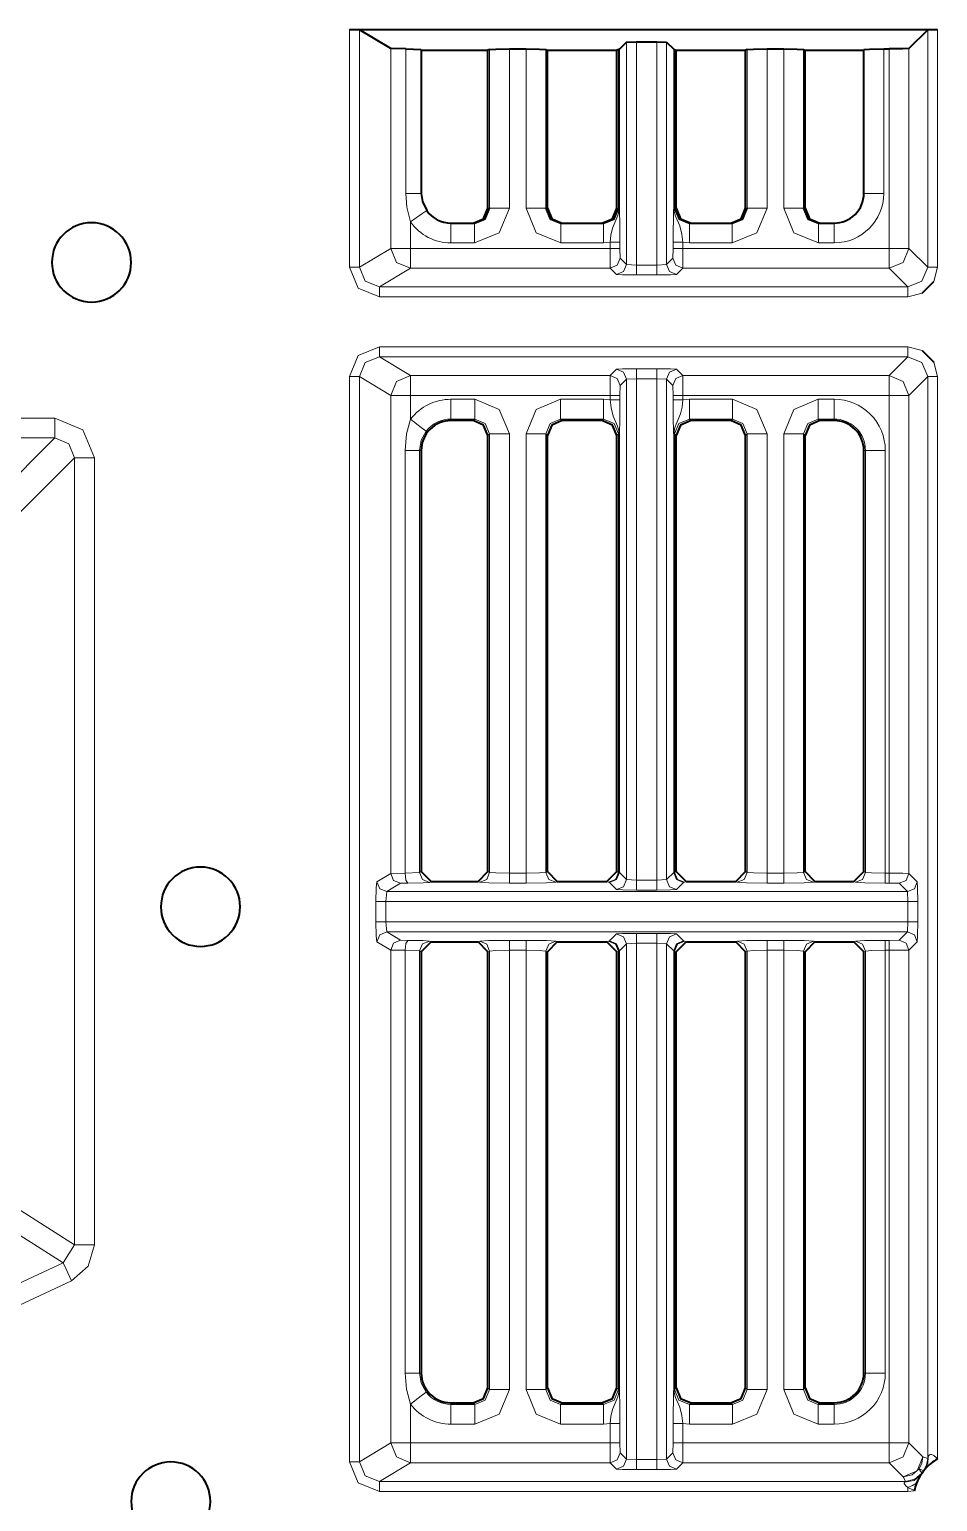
# Model space of a CAD drawing. Header units: millimetres. Extents: x 0 to 2941, y -405 to 1422.
# Drawn here: x 403.4 to 449.3, y 625.7 to 699.9 of the extents above; entities that cross this region are included whole.
import ezdxf

# ---------------------------------------------------------------- set-up
doc = ezdxf.new("R2010")
doc.units = ezdxf.units.MM
doc.layers.add('FINE', color=9, linetype='Continuous')
doc.layers.add('OUTLINE', color=7, linetype='Continuous')

msp = doc.modelspace()

# ---------------------------------------------------------------- linework, layer by layer
at = {"layer": 'FINE', "lineweight": 9}
for p, q in [((419.589, 687.952), (419.589, 699.94)), ((420.089, 699.928), (420.089, 687.952)), ((448.754, 687.953), (448.754, 699.928)), ((421.664, 688.897), (421.664, 698.983)), ((422.433, 691.673), (422.433, 698.959)), ((426.65, 690.922), (426.65, 698.934)), ((427.649, 698.958), (427.649, 690.922)), ((433.15, 690.922), (433.15, 698.934)), ((433.182, 690.922), (433.182, 698.939)), ((433.199, 698.942), (433.199, 690.922)), ((433.556, 699.299), (433.556, 688.082)), ((434.056, 688.056), (434.056, 699.312)), ((435.082, 699.312), (435.082, 688.056)), ((435.582, 688.082), (435.582, 699.299)), ((435.939, 690.922), (435.939, 698.942)), ((435.987, 698.934), (435.987, 690.922)), ((439.65, 690.922), (439.65, 698.934)), ((440.649, 698.958), (440.649, 690.922)), ((441.489, 690.922), (441.489, 698.958)), ((446.535, 698.958), (446.535, 691.673)), ((446.81, 688.897), (446.81, 698.958)), ((447.81, 698.984), (447.81, 688.897)), ((426.569, 690.922), (426.65, 690.922)), ((433.069, 690.922), (433.15, 690.922)), ((435.987, 690.922), (436.069, 690.922)), ((439.569, 690.922), (439.65, 690.922)), ((425.896, 689.172), (424.704, 689.172)), ((433.228, 689.204), (433.228, 688.897)), ((435.91, 688.897), (435.91, 689.204)), ((436.741, 689.172), (436.409, 689.204)), ((438.896, 689.172), (436.741, 689.172)), ((444.035, 689.172), (443.241, 689.172)), ((420.089, 687.952), (421.664, 688.897)), ((433.228, 688.897), (433.241, 688.397)), ((433.241, 688.397), (433.556, 688.082)), ((435.582, 688.082), (435.897, 688.397)), ((435.897, 688.397), (435.91, 688.897)), ((447.81, 688.897), (448.754, 687.953)), ((422.663, 687.897), (421.089, 686.953)), ((432.741, 687.897), (422.663, 687.897)), ((433.556, 688.082), (434.056, 688.056)), ((434.056, 688.056), (435.082, 688.056)), ((435.082, 688.056), (435.582, 688.082)), ((448.481, 686.641), (447.754, 686.454)), ((421.089, 683.927), (447.754, 683.927)), ((447.754, 683.927), (448.481, 683.739)), ((447.754, 683.428), (421.089, 683.428)), ((421.089, 683.428), (422.663, 682.484)), ((446.81, 682.484), (447.754, 683.428)), ((449.066, 683.155), (449.253, 682.428)), ((419.589, 627.702), (419.589, 682.428)), ((420.089, 682.428), (420.089, 627.702)), ((421.664, 681.484), (420.089, 682.428)), ((422.663, 682.484), (432.741, 682.484)), ((432.741, 682.484), (433.056, 682.799)), ((434.056, 682.824), (435.082, 682.824)), ((449.253, 682.428), (449.253, 627.848)), ((433.241, 681.984), (433.228, 681.484)), ((433.556, 682.299), (433.241, 681.984)), ((433.556, 682.299), (433.556, 657.058)), ((434.056, 657.032), (434.056, 682.325)), ((435.082, 682.325), (435.082, 657.032)), ((435.582, 682.299), (435.082, 682.325)), ((435.582, 657.058), (435.582, 682.299)), ((435.897, 681.984), (435.582, 682.299)), ((421.664, 657.373), (421.664, 681.484)), ((422.663, 681.484), (422.663, 680.286)), ((424.704, 681.288), (425.901, 681.288)), ((430.236, 681.288), (432.401, 681.288)), ((432.401, 681.288), (432.728, 681.258)), ((433.228, 681.484), (433.228, 681.258)), ((446.81, 681.484), (436.409, 681.484)), ((436.409, 681.484), (436.409, 681.258)), ((436.409, 681.258), (436.737, 681.288)), ((436.737, 681.288), (438.901, 681.288)), ((443.237, 681.288), (444.035, 681.288)), ((446.81, 657.386), (446.81, 681.484)), ((447.81, 681.484), (447.81, 657.373)), ((399.71, 680.335), (404.715, 680.335)), ((432.401, 680.29), (430.236, 680.29)), ((430.236, 680.29), (430.318, 680.208)), ((432.32, 680.208), (432.401, 680.29)), ((436.737, 680.29), (436.818, 680.208)), ((438.901, 680.29), (436.737, 680.29)), ((438.82, 680.208), (438.901, 680.29)), ((444.035, 680.29), (443.237, 680.29)), ((443.237, 680.29), (443.318, 680.208)), ((444.035, 680.208), (444.035, 680.29)), ((426.65, 679.541), (426.569, 679.459)), ((426.65, 657.423), (426.65, 679.541)), ((427.649, 679.541), (427.649, 657.386)), ((429.487, 679.541), (429.487, 657.423)), ((429.569, 679.459), (429.487, 679.541)), ((433.182, 657.415), (433.182, 679.541)), ((433.199, 679.541), (433.199, 657.415)), ((435.955, 679.541), (435.955, 657.415)), ((435.987, 679.541), (435.987, 657.423)), ((436.069, 679.459), (435.987, 679.541)), ((439.65, 679.541), (439.569, 679.459)), ((439.65, 657.423), (439.65, 679.541)), ((440.649, 679.541), (440.649, 657.386)), ((441.489, 657.386), (441.489, 679.541)), ((442.569, 679.459), (442.487, 679.541)), ((382.543, 657.165), (404.715, 679.337)), ((422.391, 657.385), (422.391, 678.709)), ((423.204, 678.709), (423.119, 678.709)), ((445.616, 678.709), (445.535, 678.709)), ((405.713, 678.339), (383.541, 656.167)), ((405.713, 638.631), (405.713, 678.339)), ((406.711, 678.339), (406.711, 638.631)), ((420.963, 656.953), (421.664, 657.373)), ((421.664, 657.373), (422.391, 657.385)), ((422.391, 657.385), (423.119, 657.421)), ((426.569, 657.464), (426.65, 657.423)), ((429.487, 657.423), (429.569, 657.464)), ((433.15, 657.423), (433.182, 657.415)), ((433.199, 657.415), (433.556, 657.058)), ((435.955, 657.415), (435.987, 657.423)), ((435.987, 657.423), (436.069, 657.464)), ((439.569, 657.464), (439.65, 657.423)), ((440.649, 657.386), (441.489, 657.386)), ((447.81, 657.373), (448.23, 656.953)), ((421.462, 656.453), (421.42, 655.953)), ((422.163, 656.873), (421.462, 656.453)), ((447.73, 656.453), (421.462, 656.453)), ((422.527, 656.885), (422.163, 656.873)), ((423.704, 656.964), (423.618, 656.921)), ((426.151, 656.923), (426.069, 656.964)), ((428.489, 656.886), (427.649, 656.886)), ((432.651, 656.923), (432.569, 656.964)), ((432.699, 656.915), (432.651, 656.923)), ((433.056, 656.558), (432.699, 656.915)), ((433.556, 657.058), (434.056, 657.032)), ((434.056, 657.032), (435.082, 657.032)), ((435.082, 656.532), (434.056, 656.532)), ((435.082, 657.032), (435.582, 657.058)), ((436.439, 656.915), (436.081, 656.558)), ((436.487, 656.923), (436.439, 656.915)), ((436.569, 656.964), (436.487, 656.923)), ((439.151, 656.923), (439.069, 656.964)), ((441.489, 656.886), (440.649, 656.886)), ((443.069, 656.964), (442.987, 656.923)), ((445.117, 656.923), (445.035, 656.964)), ((446.81, 656.886), (446.615, 656.886)), ((447.31, 656.873), (446.81, 656.886)), ((447.73, 656.453), (447.31, 656.873)), ((447.756, 655.953), (447.73, 656.453)), ((421.42, 655.953), (447.756, 655.953)), ((421.42, 655.953), (421.42, 654.927)), ((447.756, 654.927), (447.756, 655.953)), ((448.255, 655.953), (448.255, 654.927)), ((447.756, 654.927), (421.42, 654.927)), ((421.42, 654.927), (421.462, 654.428)), ((447.73, 654.428), (447.756, 654.927)), ((421.462, 654.428), (447.73, 654.428)), ((421.462, 654.428), (422.163, 654.007)), ((432.699, 653.966), (433.056, 654.323)), ((434.056, 654.348), (435.082, 654.348)), ((436.081, 654.323), (436.439, 653.966)), ((447.31, 654.008), (447.73, 654.428)), ((421.664, 653.508), (420.963, 653.928)), ((422.391, 653.496), (421.664, 653.508)), ((421.664, 628.646), (421.664, 653.508)), ((422.163, 654.007), (422.527, 653.996)), ((423.119, 653.46), (422.391, 653.496)), ((422.391, 632.172), (422.391, 653.496)), ((426.069, 653.917), (426.151, 653.958)), ((427.649, 653.995), (428.489, 653.995)), ((429.569, 653.417), (429.487, 653.458)), ((429.487, 653.458), (429.487, 631.34)), ((429.987, 653.958), (430.069, 653.917)), ((432.569, 653.917), (432.651, 653.958)), ((432.651, 653.958), (432.699, 653.966)), ((433.15, 653.458), (433.069, 653.417)), ((433.182, 653.466), (433.15, 653.458)), ((433.15, 631.34), (433.15, 653.458)), ((433.182, 631.34), (433.182, 653.466)), ((433.556, 653.823), (433.556, 627.831)), ((435.082, 653.849), (434.056, 653.849)), ((435.082, 653.849), (435.082, 627.806)), ((435.582, 653.823), (435.082, 653.849)), ((435.582, 627.831), (435.582, 653.823)), ((435.955, 653.466), (435.955, 631.34)), ((435.987, 653.458), (435.955, 653.466)), ((436.439, 653.966), (436.487, 653.958)), ((436.487, 653.958), (436.569, 653.917)), ((439.069, 653.917), (439.151, 653.958)), ((440.649, 653.995), (441.489, 653.995)), ((440.649, 653.495), (440.649, 631.34)), ((442.987, 653.958), (443.069, 653.917)), ((445.035, 653.917), (445.117, 653.958)), ((445.616, 653.458), (445.535, 653.417)), ((445.616, 632.172), (445.616, 653.458)), ((446.615, 653.995), (446.81, 653.995)), ((446.615, 653.495), (446.615, 632.172)), ((446.81, 653.995), (447.31, 654.008)), ((448.23, 653.928), (447.81, 653.508)), ((383.541, 652.757), (405.713, 638.631)), ((405.137, 637.727), (382.965, 651.852)), ((405.137, 637.727), (405.713, 638.631)), ((395.233, 633.109), (405.137, 637.727)), ((405.559, 636.822), (395.655, 632.204)), ((445.535, 632.172), (445.616, 632.172)), ((426.569, 631.421), (426.65, 631.34)), ((429.487, 631.34), (429.569, 631.421)), ((433.069, 631.421), (433.15, 631.34)), ((439.569, 631.421), (439.65, 631.34)), ((422.663, 630.595), (422.663, 628.646)), ((424.704, 630.672), (424.704, 630.591)), ((424.704, 630.591), (425.901, 630.591)), ((425.901, 630.591), (425.82, 630.672)), ((430.318, 630.672), (430.236, 630.591)), ((430.236, 630.591), (432.401, 630.591)), ((432.401, 630.591), (432.32, 630.672)), ((436.818, 630.672), (436.737, 630.591)), ((436.737, 630.591), (438.901, 630.591)), ((438.901, 630.591), (438.82, 630.672)), ((443.318, 630.672), (443.237, 630.591)), ((443.237, 630.591), (444.035, 630.591)), ((444.035, 630.591), (444.035, 630.672)), ((425.901, 629.592), (424.704, 629.592)), ((432.401, 629.592), (430.236, 629.592)), ((432.728, 629.623), (432.401, 629.592)), ((432.728, 628.646), (432.728, 629.623)), ((433.228, 629.623), (433.228, 628.646)), ((435.91, 628.646), (435.91, 629.623)), ((436.737, 629.592), (436.409, 629.623)), ((438.901, 629.592), (436.737, 629.592)), ((444.035, 629.592), (443.237, 629.592)), ((420.089, 627.702), (421.664, 628.646)), ((422.663, 628.646), (432.728, 628.646)), ((433.228, 628.646), (433.241, 628.147)), ((435.897, 628.147), (435.91, 628.646)), ((432.741, 627.647), (422.663, 627.647)), ((433.056, 627.332), (432.741, 627.647)), ((433.241, 628.147), (433.556, 627.831)), ((433.556, 627.831), (434.056, 627.806)), ((434.056, 627.806), (435.082, 627.806)), ((435.082, 627.806), (435.582, 627.831)), ((435.582, 627.831), (435.897, 628.147)), ((435.082, 627.306), (434.056, 627.306)), ((448.077, 626.239), (447.754, 626.203))]:
    msp.add_line(p, q, dxfattribs=at)
for points in [[(449.253, 699.94), (449.253, 687.953), (449.066, 687.226)], [(422.663, 690.229), (422.663, 688.897), (432.728, 688.897), (432.728, 689.204), (432.396, 689.172), (430.241, 689.172), (429.002, 689.685), (428.489, 690.922), (428.489, 698.958)], [(429.487, 698.934), (429.487, 690.922), (429.569, 690.922)], [(435.955, 698.939), (435.955, 690.922), (435.977, 690.922), (435.987, 690.922)], [(442.487, 698.934), (442.487, 690.922), (442.569, 690.922)], [(422.663, 690.229), (422.482, 690.979), (422.433, 691.673)], [(422.433, 691.673), (422.988, 691.673), (423.204, 691.673)], [(445.535, 691.673), (445.827, 691.673), (446.535, 691.673)], [(422.663, 690.229), (423.24, 690.637), (423.479, 690.806)], [(427.649, 690.922), (427.136, 689.685), (425.896, 689.172)], [(427.649, 690.922), (426.96, 690.922), (426.65, 690.922)], [(428.489, 690.922), (429.177, 690.922), (429.487, 690.922)], [(432.728, 689.204), (432.772, 689.568), (432.851, 689.913), (433.076, 690.434), (433.126, 690.57), (433.154, 690.676), (433.178, 690.821), (433.182, 690.89), (433.182, 690.922)], [(433.182, 690.922), (433.161, 690.922), (433.15, 690.922)], [(433.199, 690.922), (433.194, 690.922), (433.182, 690.922)], [(433.199, 690.922), (433.199, 690.91), (433.199, 690.883), (433.201, 690.824), (433.202, 690.776), (433.205, 690.702), (433.219, 690.206), (433.226, 689.735), (433.228, 689.204)], [(435.91, 689.204), (435.913, 689.799), (435.922, 690.346), (435.935, 690.754), (435.938, 690.862), (435.939, 690.896), (435.939, 690.922)], [(435.939, 690.922), (435.944, 690.922), (435.955, 690.922)], [(435.955, 690.922), (435.958, 690.852), (435.967, 690.766), (436.026, 690.527), (436.246, 690.027), (436.358, 689.613), (436.409, 689.204)], [(440.649, 690.922), (440.136, 689.685), (438.896, 689.172)], [(440.649, 690.922), (439.96, 690.922), (439.65, 690.922)], [(443.241, 689.172), (442.002, 689.685), (441.489, 690.922)], [(442.487, 690.922), (442.177, 690.922), (441.489, 690.922)], [(424.704, 689.172), (424.704, 689.88), (424.704, 690.172)], [(425.896, 689.172), (425.896, 689.88), (425.896, 690.172)], [(430.241, 689.172), (430.241, 689.88), (430.241, 690.172)], [(432.396, 689.172), (432.396, 689.88), (432.396, 690.172)], [(436.741, 689.172), (436.741, 689.88), (436.741, 690.172)], [(438.896, 689.172), (438.896, 689.88), (438.896, 690.172)], [(443.241, 690.172), (443.241, 689.88), (443.241, 689.172)], [(444.035, 690.172), (444.035, 689.88), (444.035, 689.172)], [(433.228, 689.204), (433.077, 689.204), (432.728, 689.204)], [(435.91, 689.204), (436.061, 689.204), (436.409, 689.204)], [(436.409, 689.204), (436.409, 688.897), (446.81, 688.897)], [(422.663, 687.897), (421.956, 688.19), (421.664, 688.897)], [(421.664, 688.897), (421.971, 688.897), (422.663, 688.897)], [(422.663, 687.897), (422.663, 688.199), (422.663, 688.897)], [(433.228, 688.897), (433.077, 688.897), (432.728, 688.897)], [(432.741, 687.897), (432.732, 688.199), (432.728, 688.897)], [(433.241, 688.397), (433.094, 688.044), (432.741, 687.897)], [(435.897, 688.397), (436.043, 688.044), (436.397, 687.897)], [(435.91, 688.897), (436.061, 688.897), (436.409, 688.897)], [(436.409, 688.897), (436.406, 688.199), (436.397, 687.897)], [(446.81, 687.897), (446.81, 688.199), (446.81, 688.897)], [(447.81, 688.897), (447.517, 688.19), (446.81, 687.897)], [(447.81, 688.897), (447.508, 688.897), (446.81, 688.897)], [(419.589, 687.952), (419.935, 687.952), (420.089, 687.952)], [(447.754, 686.454), (421.089, 686.454), (420.029, 686.892), (419.589, 687.952)], [(420.089, 687.952), (420.382, 687.246), (421.089, 686.953)], [(421.089, 686.953), (447.754, 686.953), (446.81, 687.897)], [(446.81, 687.897), (436.397, 687.897), (436.081, 687.582), (435.78, 687.564), (435.082, 687.556), (434.056, 687.556), (433.358, 687.564), (433.056, 687.582), (432.741, 687.897)], [(433.556, 688.082), (433.41, 687.728), (433.056, 687.582)], [(434.056, 688.056), (434.056, 687.707), (434.056, 687.556)], [(435.082, 688.056), (435.082, 687.707), (435.082, 687.556)], [(435.582, 688.082), (435.728, 687.728), (436.081, 687.582)], [(447.754, 686.953), (448.461, 687.246), (448.754, 687.953)], [(449.253, 687.953), (448.905, 687.953), (448.754, 687.953)], [(421.089, 686.454), (421.089, 686.802), (421.089, 686.953)], [(447.754, 686.454), (447.754, 686.802), (447.754, 686.953)], [(419.589, 682.428), (420.029, 683.488), (421.089, 683.927)], [(421.089, 683.428), (421.089, 683.578), (421.089, 683.927)], [(447.754, 683.428), (447.754, 683.578), (447.754, 683.927)], [(421.089, 683.428), (420.382, 683.135), (420.089, 682.428)], [(448.754, 682.428), (448.461, 683.135), (447.754, 683.428)], [(420.089, 682.428), (419.935, 682.428), (419.589, 682.428)], [(421.664, 681.484), (421.956, 682.19), (422.663, 682.484)], [(422.663, 681.484), (422.663, 682.182), (422.663, 682.484)], [(432.728, 681.484), (432.732, 682.182), (432.741, 682.484)], [(433.241, 681.984), (433.094, 682.337), (432.741, 682.484)], [(433.056, 682.799), (433.358, 682.817), (434.056, 682.824)], [(433.556, 682.299), (433.41, 682.653), (433.056, 682.799)], [(434.056, 682.325), (434.056, 682.674), (434.056, 682.824)], [(435.082, 682.325), (435.082, 682.674), (435.082, 682.824)], [(435.082, 682.824), (435.78, 682.817), (436.081, 682.799)], [(435.582, 682.299), (435.728, 682.653), (436.081, 682.799)], [(435.897, 681.984), (436.043, 682.337), (436.397, 682.484)], [(436.081, 682.799), (436.397, 682.484), (446.81, 682.484)], [(436.397, 682.484), (436.406, 682.182), (436.409, 681.484)], [(446.81, 681.484), (446.81, 682.182), (446.81, 682.484)], [(446.81, 682.484), (447.517, 682.191), (447.81, 681.484)], [(448.754, 627.86), (448.754, 682.428), (447.81, 681.484)], [(448.754, 682.428), (448.905, 682.428), (449.253, 682.428)], [(435.082, 682.325), (434.056, 682.325), (433.556, 682.299)], [(435.91, 681.258), (435.91, 681.484), (435.897, 681.984)], [(422.663, 681.484), (421.971, 681.484), (421.664, 681.484)], [(432.728, 681.258), (432.728, 681.484), (422.663, 681.484)], [(424.704, 681.288), (424.704, 680.6), (424.704, 680.29)], [(425.901, 681.288), (425.901, 680.6), (425.901, 680.29)], [(425.901, 681.288), (427.137, 680.777), (427.649, 679.541)], [(428.489, 679.541), (429.001, 680.777), (430.236, 681.288)], [(430.236, 680.29), (430.236, 680.6), (430.236, 681.288)], [(432.401, 680.29), (432.401, 680.6), (432.401, 681.288)], [(433.228, 681.484), (433.077, 681.484), (432.728, 681.484)], [(433.228, 681.258), (433.077, 681.258), (432.728, 681.258)], [(433.182, 679.541), (433.18, 679.611), (433.171, 679.698), (433.111, 679.937), (432.89, 680.437), (432.778, 680.851), (432.728, 681.258)], [(433.228, 681.258), (433.225, 680.666), (433.216, 680.118), (433.203, 679.71), (433.2, 679.602), (433.199, 679.568), (433.199, 679.541)], [(435.91, 681.484), (436.061, 681.484), (436.409, 681.484)], [(435.91, 681.258), (436.061, 681.258), (436.409, 681.258)], [(435.939, 679.541), (435.939, 679.553), (435.938, 679.581), (435.937, 679.64), (435.936, 679.689), (435.933, 679.763), (435.919, 680.257), (435.912, 680.728), (435.91, 681.258)], [(436.409, 681.258), (436.367, 680.894), (436.289, 680.551), (436.064, 680.033), (436.013, 679.896), (435.984, 679.79), (435.96, 679.644), (435.956, 679.574), (435.955, 679.541)], [(436.737, 680.29), (436.737, 680.6), (436.737, 681.288)], [(438.901, 680.29), (438.901, 680.6), (438.901, 681.288)], [(438.901, 681.288), (440.137, 680.777), (440.649, 679.541)], [(441.489, 679.541), (442, 680.777), (443.237, 681.288)], [(443.237, 680.29), (443.237, 680.6), (443.237, 681.288)], [(444.035, 680.29), (444.035, 680.6), (444.035, 681.288)], [(446.81, 681.484), (447.508, 681.484), (447.81, 681.484)], [(404.715, 680.335), (404.715, 679.649), (404.715, 679.337)], [(404.715, 680.335), (406.127, 679.751), (406.711, 678.339)], [(422.391, 678.709), (422.462, 679.545), (422.663, 680.286)], [(423.453, 679.675), (423.207, 679.865), (422.663, 680.286)], [(425.82, 680.208), (425.901, 680.29), (424.704, 680.29), (424.704, 680.208)], [(426.65, 679.541), (426.432, 680.071), (425.901, 680.29)], [(430.236, 680.29), (429.706, 680.071), (429.487, 679.541)], [(433.15, 679.541), (432.932, 680.071), (432.401, 680.29)], [(436.737, 680.29), (436.206, 680.071), (435.987, 679.541)], [(439.65, 679.541), (439.432, 680.071), (438.901, 680.29)], [(443.237, 680.29), (442.706, 680.071), (442.487, 679.541)], [(427.649, 679.541), (426.96, 679.541), (426.65, 679.541)], [(427.649, 657.386), (428.489, 657.386), (428.489, 679.541)], [(429.487, 679.541), (429.177, 679.541), (428.489, 679.541)], [(433.069, 657.464), (433.15, 657.423), (433.15, 679.541), (433.069, 679.459)], [(433.182, 679.541), (433.161, 679.541), (433.15, 679.541)], [(433.199, 679.541), (433.194, 679.541), (433.182, 679.541)], [(435.582, 657.058), (435.939, 657.415), (435.939, 679.541)], [(435.939, 679.541), (435.944, 679.541), (435.955, 679.541)], [(435.987, 679.541), (435.977, 679.541), (435.955, 679.541)], [(440.649, 679.541), (439.96, 679.541), (439.65, 679.541)], [(441.489, 679.541), (442.177, 679.541), (442.487, 679.541)], [(442.487, 679.541), (442.487, 657.423), (442.569, 657.464)], [(405.713, 678.339), (405.422, 679.046), (404.715, 679.337), (399.71, 679.337)], [(423.119, 678.709), (422.901, 678.709), (422.391, 678.709)], [(423.119, 678.709), (423.119, 657.421), (423.204, 657.464)], [(445.535, 657.464), (445.616, 657.423), (445.616, 678.709)], [(445.616, 678.709), (445.926, 678.709), (446.615, 678.709)], [(446.615, 678.709), (446.615, 657.386), (446.81, 657.386)], [(406.711, 678.339), (406.025, 678.339), (405.713, 678.339)], [(421.664, 657.373), (421.81, 657.02), (422.163, 656.873)], [(422.391, 657.385), (422.432, 657.036), (422.527, 656.885)], [(423.119, 657.421), (423.265, 657.068), (423.618, 656.921)], [(426.151, 656.923), (426.504, 657.07), (426.65, 657.423)], [(426.65, 657.423), (426.96, 657.396), (427.649, 657.386)], [(427.649, 656.886), (427.649, 657.037), (427.649, 657.386)], [(428.489, 657.386), (429.177, 657.396), (429.487, 657.423)], [(428.489, 656.886), (428.489, 657.037), (428.489, 657.386)], [(429.987, 656.923), (429.634, 657.07), (429.487, 657.423)], [(432.651, 656.923), (433.004, 657.07), (433.15, 657.423)], [(432.699, 656.915), (433.052, 657.062), (433.199, 657.415)], [(432.699, 656.915), (433.04, 657.063), (433.182, 657.415)], [(433.182, 657.415), (433.194, 657.415), (433.199, 657.415)], [(436.439, 656.915), (436.085, 657.062), (435.939, 657.415)], [(435.939, 657.415), (435.944, 657.415), (435.955, 657.415)], [(436.439, 656.915), (436.098, 657.063), (435.955, 657.415)], [(436.487, 656.923), (436.134, 657.07), (435.987, 657.423)], [(439.65, 657.423), (439.504, 657.07), (439.151, 656.923)], [(439.65, 657.423), (439.96, 657.396), (440.649, 657.386)], [(440.649, 657.386), (440.649, 657.037), (440.649, 656.886)], [(441.489, 657.386), (442.177, 657.396), (442.487, 657.423)], [(441.489, 657.386), (441.489, 657.037), (441.489, 656.886)], [(442.987, 656.923), (442.634, 657.07), (442.487, 657.423)], [(445.616, 657.423), (445.469, 657.07), (445.117, 656.923)], [(445.616, 657.423), (445.926, 657.396), (446.615, 657.386)], [(446.615, 657.386), (446.615, 657.037), (446.615, 656.886)], [(446.81, 657.386), (446.81, 657.037), (446.81, 656.886)], [(446.81, 657.386), (447.508, 657.382), (447.81, 657.373)], [(447.81, 657.373), (447.663, 657.02), (447.31, 656.873)], [(420.92, 655.953), (420.933, 656.651), (420.963, 656.953)], [(420.963, 656.953), (421.109, 656.6), (421.462, 656.453)], [(423.618, 656.921), (423.292, 656.899), (422.527, 656.885)], [(427.649, 656.886), (426.616, 656.897), (426.151, 656.923)], [(430.069, 656.964), (429.987, 656.923), (429.521, 656.897), (428.489, 656.886)], [(433.056, 656.558), (433.41, 656.704), (433.556, 657.058)], [(434.056, 656.532), (433.358, 656.54), (433.056, 656.558)], [(434.056, 656.532), (434.056, 656.683), (434.056, 657.032)], [(435.082, 656.532), (435.082, 656.683), (435.082, 657.032)], [(436.081, 656.558), (435.78, 656.54), (435.082, 656.532)], [(436.081, 656.558), (435.728, 656.704), (435.582, 657.058)], [(440.649, 656.886), (439.616, 656.897), (439.151, 656.923)], [(442.987, 656.923), (442.521, 656.897), (441.489, 656.886)], [(446.615, 656.886), (445.582, 656.897), (445.117, 656.923)], [(448.23, 656.953), (448.083, 656.6), (447.73, 656.453)], [(448.23, 656.953), (448.248, 656.651), (448.255, 655.953)], [(420.92, 655.953), (421.074, 655.953), (421.42, 655.953)], [(420.963, 653.928), (420.933, 654.23), (420.92, 654.927), (420.92, 655.953)], [(448.255, 655.953), (448.104, 655.953), (447.756, 655.953)], [(420.92, 654.927), (421.074, 654.927), (421.42, 654.927)], [(448.255, 654.927), (448.104, 654.927), (447.756, 654.927)], [(448.255, 654.927), (448.248, 654.23), (448.23, 653.928)], [(420.963, 653.928), (421.109, 654.281), (421.462, 654.428)], [(433.056, 654.323), (433.358, 654.341), (434.056, 654.348)], [(433.556, 653.823), (433.41, 654.177), (433.056, 654.323)], [(434.056, 653.849), (434.056, 654.197), (434.056, 654.348)], [(435.082, 653.849), (435.082, 654.197), (435.082, 654.348)], [(435.082, 654.348), (435.78, 654.341), (436.081, 654.323)], [(435.582, 653.823), (435.728, 654.177), (436.081, 654.323)], [(448.23, 653.928), (448.083, 654.281), (447.73, 654.428)], [(421.664, 653.508), (421.81, 653.861), (422.163, 654.007)], [(422.391, 653.496), (422.432, 653.845), (422.527, 653.996)], [(422.527, 653.996), (423.292, 653.982), (423.618, 653.96), (423.704, 653.917)], [(423.119, 653.46), (423.265, 653.813), (423.618, 653.96)], [(423.204, 653.417), (423.119, 653.46), (423.119, 632.172), (423.204, 632.172)], [(426.151, 653.958), (426.616, 653.984), (427.649, 653.995)], [(426.65, 653.458), (426.504, 653.811), (426.151, 653.958)], [(426.65, 631.34), (426.65, 653.458), (426.569, 653.417)], [(427.649, 653.495), (426.96, 653.484), (426.65, 653.458)], [(427.649, 653.495), (427.649, 653.844), (427.649, 653.995)], [(428.489, 631.34), (428.489, 653.495), (427.649, 653.495), (427.649, 631.34)], [(428.489, 653.495), (428.489, 653.844), (428.489, 653.995)], [(428.489, 653.995), (429.521, 653.984), (429.987, 653.958)], [(429.487, 653.458), (429.177, 653.484), (428.489, 653.495)], [(429.487, 653.458), (429.634, 653.811), (429.987, 653.958)], [(433.15, 653.458), (433.004, 653.811), (432.651, 653.958)], [(433.199, 653.466), (433.052, 653.819), (432.699, 653.966)], [(433.182, 653.466), (433.04, 653.818), (432.699, 653.966)], [(433.199, 653.466), (433.194, 653.466), (433.182, 653.466)], [(433.556, 653.823), (433.199, 653.466), (433.199, 631.34)], [(434.056, 627.806), (434.056, 653.849), (433.556, 653.823)], [(435.939, 631.34), (435.939, 653.466), (435.582, 653.823)], [(435.939, 653.466), (436.085, 653.819), (436.439, 653.966)], [(435.955, 653.466), (435.944, 653.466), (435.939, 653.466)], [(435.955, 653.466), (436.098, 653.818), (436.439, 653.966)], [(435.987, 653.458), (436.134, 653.811), (436.487, 653.958)], [(436.069, 653.417), (435.987, 653.458), (435.987, 631.34), (436.069, 631.421)], [(439.151, 653.958), (439.616, 653.984), (440.649, 653.995)], [(439.151, 653.958), (439.504, 653.811), (439.65, 653.458)], [(439.65, 631.34), (439.65, 653.458), (439.569, 653.417)], [(440.649, 653.495), (439.96, 653.484), (439.65, 653.458)], [(440.649, 653.495), (440.649, 653.844), (440.649, 653.995)], [(441.489, 631.34), (441.489, 653.495), (440.649, 653.495)], [(441.489, 653.495), (441.489, 653.844), (441.489, 653.995)], [(441.489, 653.995), (442.521, 653.984), (442.987, 653.958)], [(442.487, 653.458), (442.177, 653.484), (441.489, 653.495)], [(442.487, 653.458), (442.634, 653.811), (442.987, 653.958)], [(442.569, 653.417), (442.487, 653.458), (442.487, 631.34), (442.569, 631.421)], [(445.117, 653.958), (445.582, 653.984), (446.615, 653.995)], [(445.117, 653.958), (445.469, 653.811), (445.616, 653.458)], [(446.615, 653.495), (445.926, 653.484), (445.616, 653.458)], [(446.615, 653.995), (446.615, 653.844), (446.615, 653.495)], [(446.81, 628.646), (446.81, 653.495), (446.615, 653.495)], [(446.81, 653.495), (446.81, 653.844), (446.81, 653.995)], [(447.81, 653.508), (447.508, 653.499), (446.81, 653.495)], [(447.81, 653.508), (447.663, 653.861), (447.31, 654.008)], [(447.81, 653.508), (447.81, 628.646), (448.516, 627.94)], [(406.711, 638.631), (406.399, 637.559), (405.559, 636.822)], [(406.711, 638.631), (406.025, 638.631), (405.713, 638.631)], [(405.559, 636.822), (405.268, 637.444), (405.137, 637.727)], [(423.119, 632.172), (422.901, 632.172), (422.391, 632.172)], [(422.663, 630.595), (422.459, 631.352), (422.391, 632.172)], [(423.119, 632.172), (423.202, 631.669), (423.453, 631.205)], [(445.616, 632.172), (445.926, 632.172), (446.615, 632.172)], [(423.453, 631.205), (423.207, 631.016), (422.663, 630.595)], [(425.901, 630.591), (426.432, 630.809), (426.65, 631.34)], [(427.649, 631.34), (427.137, 630.104), (425.901, 629.592)], [(427.649, 631.34), (426.96, 631.34), (426.65, 631.34)], [(429.487, 631.34), (429.177, 631.34), (428.489, 631.34)], [(430.236, 629.592), (429.001, 630.104), (428.489, 631.34)], [(429.487, 631.34), (429.706, 630.809), (430.236, 630.591)], [(432.401, 630.591), (432.932, 630.809), (433.15, 631.34)], [(432.728, 629.623), (432.771, 629.987), (432.849, 630.33), (433.074, 630.848), (433.125, 630.985), (433.154, 631.092), (433.178, 631.237), (433.182, 631.307), (433.182, 631.34)], [(433.182, 631.34), (433.161, 631.34), (433.15, 631.34)], [(433.199, 631.34), (433.194, 631.34), (433.182, 631.34)], [(433.199, 631.34), (433.199, 631.327), (433.199, 631.3), (433.201, 631.241), (433.202, 631.192), (433.205, 631.117), (433.219, 630.624), (433.226, 630.153), (433.228, 629.623)], [(435.91, 629.623), (435.913, 630.215), (435.922, 630.763), (435.935, 631.171), (435.938, 631.279), (435.939, 631.313), (435.939, 631.34)], [(435.939, 631.34), (435.944, 631.34), (435.955, 631.34)], [(435.987, 631.34), (435.977, 631.34), (435.955, 631.34)], [(435.955, 631.34), (435.958, 631.269), (435.967, 631.183), (436.027, 630.943), (436.248, 630.444), (436.359, 630.03), (436.409, 629.623)], [(435.987, 631.34), (436.206, 630.809), (436.737, 630.591)], [(438.901, 630.591), (439.432, 630.809), (439.65, 631.34)], [(440.649, 631.34), (440.137, 630.104), (438.901, 629.592)], [(440.649, 631.34), (439.96, 631.34), (439.65, 631.34)], [(441.489, 631.34), (442.177, 631.34), (442.487, 631.34)], [(443.237, 629.592), (442, 630.104), (441.489, 631.34)], [(442.487, 631.34), (442.706, 630.809), (443.237, 630.591)], [(424.704, 630.591), (424.704, 630.281), (424.704, 629.592)], [(425.901, 629.592), (425.901, 630.281), (425.901, 630.591)], [(430.236, 629.592), (430.236, 630.281), (430.236, 630.591)], [(432.401, 629.592), (432.401, 630.281), (432.401, 630.591)], [(436.737, 629.592), (436.737, 630.281), (436.737, 630.591)], [(438.901, 629.592), (438.901, 630.281), (438.901, 630.591)], [(443.237, 629.592), (443.237, 630.281), (443.237, 630.591)], [(444.035, 629.592), (444.035, 630.281), (444.035, 630.591)], [(433.228, 629.623), (433.077, 629.623), (432.728, 629.623)], [(435.91, 629.623), (436.061, 629.623), (436.409, 629.623)], [(436.409, 629.623), (436.409, 628.646), (446.81, 628.646)], [(421.664, 628.646), (421.971, 628.646), (422.663, 628.646)], [(422.663, 627.647), (421.956, 627.94), (421.664, 628.646)], [(422.663, 627.647), (422.663, 627.949), (422.663, 628.646)], [(433.228, 628.646), (433.077, 628.646), (432.728, 628.646)], [(432.741, 627.647), (432.732, 627.949), (432.728, 628.646)], [(435.91, 628.646), (436.061, 628.646), (436.409, 628.646)], [(436.409, 628.646), (436.406, 627.949), (436.397, 627.647)], [(446.81, 627.647), (446.81, 627.949), (446.81, 628.646)], [(447.81, 628.646), (447.508, 628.646), (446.81, 628.646)], [(447.81, 628.646), (447.517, 627.94), (446.81, 627.647)], [(419.589, 627.702), (419.935, 627.702), (420.089, 627.702)], [(447.754, 626.203), (421.089, 626.203), (420.029, 626.642), (419.589, 627.702)], [(420.089, 627.702), (420.382, 626.995), (421.089, 626.703)], [(422.663, 627.647), (421.089, 626.703), (447.638, 626.703)], [(433.241, 628.147), (433.094, 627.793), (432.741, 627.647)], [(433.556, 627.831), (433.41, 627.478), (433.056, 627.332)], [(434.056, 627.806), (434.056, 627.457), (434.056, 627.306)], [(435.082, 627.806), (435.082, 627.457), (435.082, 627.306)], [(435.582, 627.831), (435.728, 627.478), (436.081, 627.332)], [(435.897, 628.147), (436.043, 627.793), (436.397, 627.647)], [(447.517, 626.94), (446.81, 627.647), (436.397, 627.647), (436.081, 627.332)], [(447.517, 626.94), (448.223, 627.233), (448.516, 627.94)], [(448.317, 627.34), (448.465, 627.624), (448.516, 627.94)], [(448.516, 627.94), (448.713, 627.873), (448.754, 627.86)], [(448.54, 627.242), (448.699, 627.533), (448.754, 627.86)], [(448.611, 627.308), (448.764, 627.607), (448.785, 627.955)], [(448.754, 627.86), (448.758, 627.868), (448.768, 627.9), (448.785, 627.955), (448.811, 628.014), (448.847, 628.054), (448.897, 628.072), (448.94, 628.071), (449.026, 628.038), (449.059, 628.019), (449.199, 627.904), (449.245, 627.857), (449.253, 627.848)], [(421.089, 626.203), (421.089, 626.552), (421.089, 626.703)], [(434.056, 627.306), (433.358, 627.314), (433.056, 627.332)], [(436.081, 627.332), (435.78, 627.314), (435.082, 627.306)], [(448.317, 627.34), (447.964, 627.046), (447.517, 626.94)], [(447.638, 626.703), (447.546, 626.882), (447.517, 626.94)], [(447.754, 626.398), (447.645, 626.489), (447.595, 626.543), (447.563, 626.597), (447.56, 626.606), (447.561, 626.641), (447.582, 626.667), (447.589, 626.672)], [(447.589, 626.672), (448.068, 626.757), (448.425, 627.06)], [(447.589, 626.672), (447.602, 626.679), (447.632, 626.697), (447.638, 626.703)], [(448.457, 627.13), (448.1, 626.816), (447.638, 626.703)], [(448.611, 627.308), (448.585, 627.282), (448.54, 627.242), (448.371, 627.317), (448.317, 627.34), (448.347, 627.293), (448.409, 627.201), (448.457, 627.13), (448.434, 627.077), (448.425, 627.06)], [(447.754, 626.398), (447.981, 626.497), (448.193, 626.614)], [(448.077, 626.239), (448.07, 626.242), (447.754, 626.398)], [(447.754, 626.203), (447.754, 626.303), (447.754, 626.398)]]:
    msp.add_lwpolyline(points, dxfattribs=at)
for points in [[(444.035, 689.173, 0.414198), (446.535, 691.673)], [(422.663, 690.229, 0.243552), (424.704, 689.173)], [(424.704, 681.288, 0.232249), (422.663, 680.286)], [(446.615, 678.709, 0.414223), (444.035, 681.288)], [(424.704, 680.29, 0.232242), (423.453, 679.676), (423.206, 679.221), (423.119, 678.709)], [(445.616, 678.709, 0.414214), (444.035, 680.29)], [(444.035, 630.591, 0.414214), (445.616, 632.172)], [(444.035, 629.592, 0.414223), (446.615, 632.172)], [(423.453, 631.205, 0.232246), (424.704, 630.591)], [(422.663, 630.595, 0.23224), (424.704, 629.592)]]:
    msp.add_lwpolyline(points, format="xyb", dxfattribs=at)
at = {"layer": 'OUTLINE', "lineweight": 40}
for p, q in [((419.589, 699.94), (420.089, 699.928)), ((419.589, 699.94), (449.253, 699.94)), ((421.664, 698.983), (420.089, 699.928)), ((448.754, 699.928), (447.81, 698.984)), ((448.754, 699.928), (449.253, 699.94)), ((422.433, 698.959), (421.664, 698.983)), ((422.433, 698.959), (423.204, 698.934)), ((423.204, 698.934), (423.204, 691.673)), ((423.204, 698.893), (426.569, 698.893)), ((426.65, 698.934), (426.569, 698.893)), ((427.649, 698.958), (428.489, 698.958)), ((429.487, 698.934), (429.569, 698.893)), ((429.569, 698.893), (433.069, 698.893)), ((429.569, 690.922), (429.569, 698.893)), ((433.15, 698.934), (433.069, 698.893)), ((433.069, 690.922), (433.069, 698.893)), ((433.15, 698.934), (433.182, 698.939)), ((433.199, 698.942), (433.182, 698.939)), ((433.556, 699.299), (433.199, 698.942)), ((433.556, 699.299), (434.056, 699.312)), ((434.056, 699.312), (435.082, 699.312)), ((435.082, 699.312), (435.582, 699.299)), ((435.582, 699.299), (435.939, 698.942)), ((435.955, 698.939), (435.939, 698.942)), ((435.955, 698.939), (435.987, 698.934)), ((435.987, 698.934), (436.069, 698.893)), ((436.069, 698.893), (439.569, 698.893)), ((436.069, 690.922), (436.069, 698.893)), ((439.65, 698.934), (439.569, 698.893)), ((439.569, 690.922), (439.569, 698.893)), ((440.649, 698.958), (441.489, 698.958)), ((442.487, 698.934), (442.569, 698.893)), ((442.569, 698.893), (445.535, 698.893)), ((442.569, 690.922), (442.569, 698.893)), ((445.535, 691.673), (445.535, 698.932)), ((446.535, 698.958), (446.81, 698.958)), ((424.704, 690.172), (425.896, 690.172)), ((430.241, 690.172), (432.396, 690.172)), ((436.741, 690.172), (438.896, 690.172)), ((443.241, 690.172), (444.035, 690.172)), ((448.481, 686.641), (449.066, 687.226)), ((448.481, 683.739), (449.066, 683.155)), ((425.82, 680.208), (424.704, 680.208)), ((432.32, 680.208), (430.318, 680.208)), ((438.82, 680.208), (436.818, 680.208)), ((444.035, 680.208), (443.318, 680.208)), ((426.569, 657.464), (426.569, 679.459)), ((429.569, 657.464), (429.569, 679.459)), ((433.069, 657.464), (433.069, 679.459)), ((436.069, 657.464), (436.069, 679.459)), ((439.569, 657.464), (439.569, 679.459)), ((442.569, 657.464), (442.569, 679.459)), ((423.204, 678.709), (423.204, 657.464)), ((445.535, 657.464), (445.535, 678.709)), ((423.204, 657.464), (423.704, 656.964)), ((426.069, 656.964), (426.569, 657.464)), ((429.569, 657.464), (430.069, 656.964)), ((432.569, 656.964), (433.069, 657.464)), ((436.069, 657.464), (436.569, 656.964)), ((439.069, 656.964), (439.569, 657.464)), ((442.569, 657.464), (443.069, 656.964)), ((445.035, 656.964), (445.535, 657.464)), ((423.704, 656.964), (426.069, 656.964)), ((430.069, 656.964), (432.569, 656.964)), ((436.569, 656.964), (439.069, 656.964)), ((443.069, 656.964), (445.035, 656.964)), ((423.704, 653.917), (423.204, 653.417)), ((423.204, 653.417), (423.204, 632.172)), ((423.704, 653.917), (426.069, 653.917)), ((426.569, 653.417), (426.069, 653.917)), ((426.569, 631.421), (426.569, 653.417)), ((430.069, 653.917), (429.569, 653.417)), ((429.569, 631.421), (429.569, 653.417)), ((430.069, 653.917), (432.569, 653.917)), ((433.069, 653.417), (432.569, 653.917)), ((433.069, 631.421), (433.069, 653.417)), ((436.569, 653.917), (436.069, 653.417)), ((436.069, 631.421), (436.069, 653.417)), ((436.569, 653.917), (439.069, 653.917)), ((439.569, 653.417), (439.069, 653.917)), ((439.569, 631.421), (439.569, 653.417)), ((443.069, 653.917), (442.569, 653.417)), ((442.569, 631.421), (442.569, 653.417)), ((443.069, 653.917), (445.035, 653.917)), ((445.535, 653.417), (445.035, 653.917)), ((445.535, 632.172), (445.535, 653.417)), ((424.704, 630.672), (425.82, 630.672)), ((430.318, 630.672), (432.32, 630.672)), ((436.818, 630.672), (438.82, 630.672)), ((443.318, 630.672), (444.035, 630.672))]:
    msp.add_line(p, q, dxfattribs=at)
for points in [[(425.818, 690.172), (426.349, 690.392), (426.569, 690.922), (426.569, 698.893)], [(426.65, 698.934), (426.96, 698.951), (427.649, 698.958)], [(428.489, 698.958), (429.177, 698.951), (429.487, 698.934)], [(439.65, 698.934), (439.96, 698.951), (440.649, 698.958)], [(441.489, 698.958), (442.177, 698.951), (442.487, 698.934)], [(445.535, 698.932), (445.827, 698.951), (446.535, 698.958)], [(447.81, 698.984), (447.508, 698.966), (446.81, 698.958)], [(425.896, 690.172), (426.429, 690.392), (426.65, 690.922)], [(429.487, 690.922), (429.708, 690.392), (430.241, 690.172)], [(429.569, 690.922), (429.789, 690.392), (430.32, 690.172)], [(432.318, 690.172), (432.849, 690.392), (433.069, 690.922)], [(432.396, 690.172), (432.929, 690.392), (433.15, 690.922)], [(435.987, 690.922), (436.208, 690.392), (436.741, 690.172)], [(436.069, 690.922), (436.289, 690.392), (436.82, 690.172)], [(438.818, 690.172), (439.349, 690.392), (439.569, 690.922)], [(438.896, 690.172), (439.429, 690.392), (439.65, 690.922)], [(442.487, 690.922), (442.708, 690.392), (443.241, 690.172)], [(442.569, 690.922), (442.789, 690.392), (443.32, 690.172)], [(426.569, 679.459), (426.35, 679.989), (425.82, 680.208)], [(430.318, 680.208), (429.788, 679.989), (429.569, 679.459)], [(433.069, 679.459), (432.85, 679.989), (432.32, 680.208)], [(436.818, 680.208), (436.288, 679.989), (436.069, 679.459)], [(439.569, 679.459), (439.35, 679.989), (438.82, 680.208)], [(443.318, 680.208), (442.788, 679.989), (442.569, 679.459)], [(425.82, 630.672), (426.35, 630.892), (426.569, 631.421)], [(429.569, 631.421), (429.788, 630.892), (430.318, 630.672)], [(432.32, 630.672), (432.85, 630.892), (433.069, 631.421)], [(436.069, 631.421), (436.288, 630.892), (436.818, 630.672)], [(438.82, 630.672), (439.35, 630.892), (439.569, 631.421)], [(442.569, 631.421), (442.788, 630.892), (443.318, 630.672)]]:
    msp.add_lwpolyline(points, dxfattribs=at)
for points in [[(423.204, 691.673), (423.263, 691.256), (423.479, 690.806, 0.243378), (424.704, 690.172)], [(444.035, 690.172, 0.414239), (445.535, 691.673)], [(424.704, 680.209, 0.41423), (423.204, 678.709)], [(445.535, 678.709, 0.414222), (444.035, 680.209)], [(423.204, 632.172, 0.414197), (424.704, 630.672)], [(444.035, 630.672, 0.414205), (445.535, 632.172)], [(449.253, 627.848, 0.084578), (448.611, 627.308)], [(448.425, 627.06, 0.050648), (448.193, 626.614)], [(448.611, 627.308, 0.031793), (448.425, 627.06)], [(448.193, 626.614, 0.039341), (448.077, 626.239)]]:
    msp.add_lwpolyline(points, format="xyb", dxfattribs=at)
for points in [[(408.567, 688.191, 0.414245), (406.567, 690.19, 0.414201), (404.567, 688.191, 0.414201), (406.567, 686.191, 0.414207)], [(414.067, 655.69, 0.414226), (412.067, 657.69, 0.414176), (410.066, 655.69, 0.414226), (412.067, 653.69, 0.414226)], [(408.567, 625.69, 0.414201), (410.567, 623.69, 0.414226), (412.567, 625.69, 0.414226), (410.567, 627.69, 0.414201)]]:
    msp.add_lwpolyline(points, format="xyb", close=True, dxfattribs=at)

doc.saveas('drawing.dxf')
